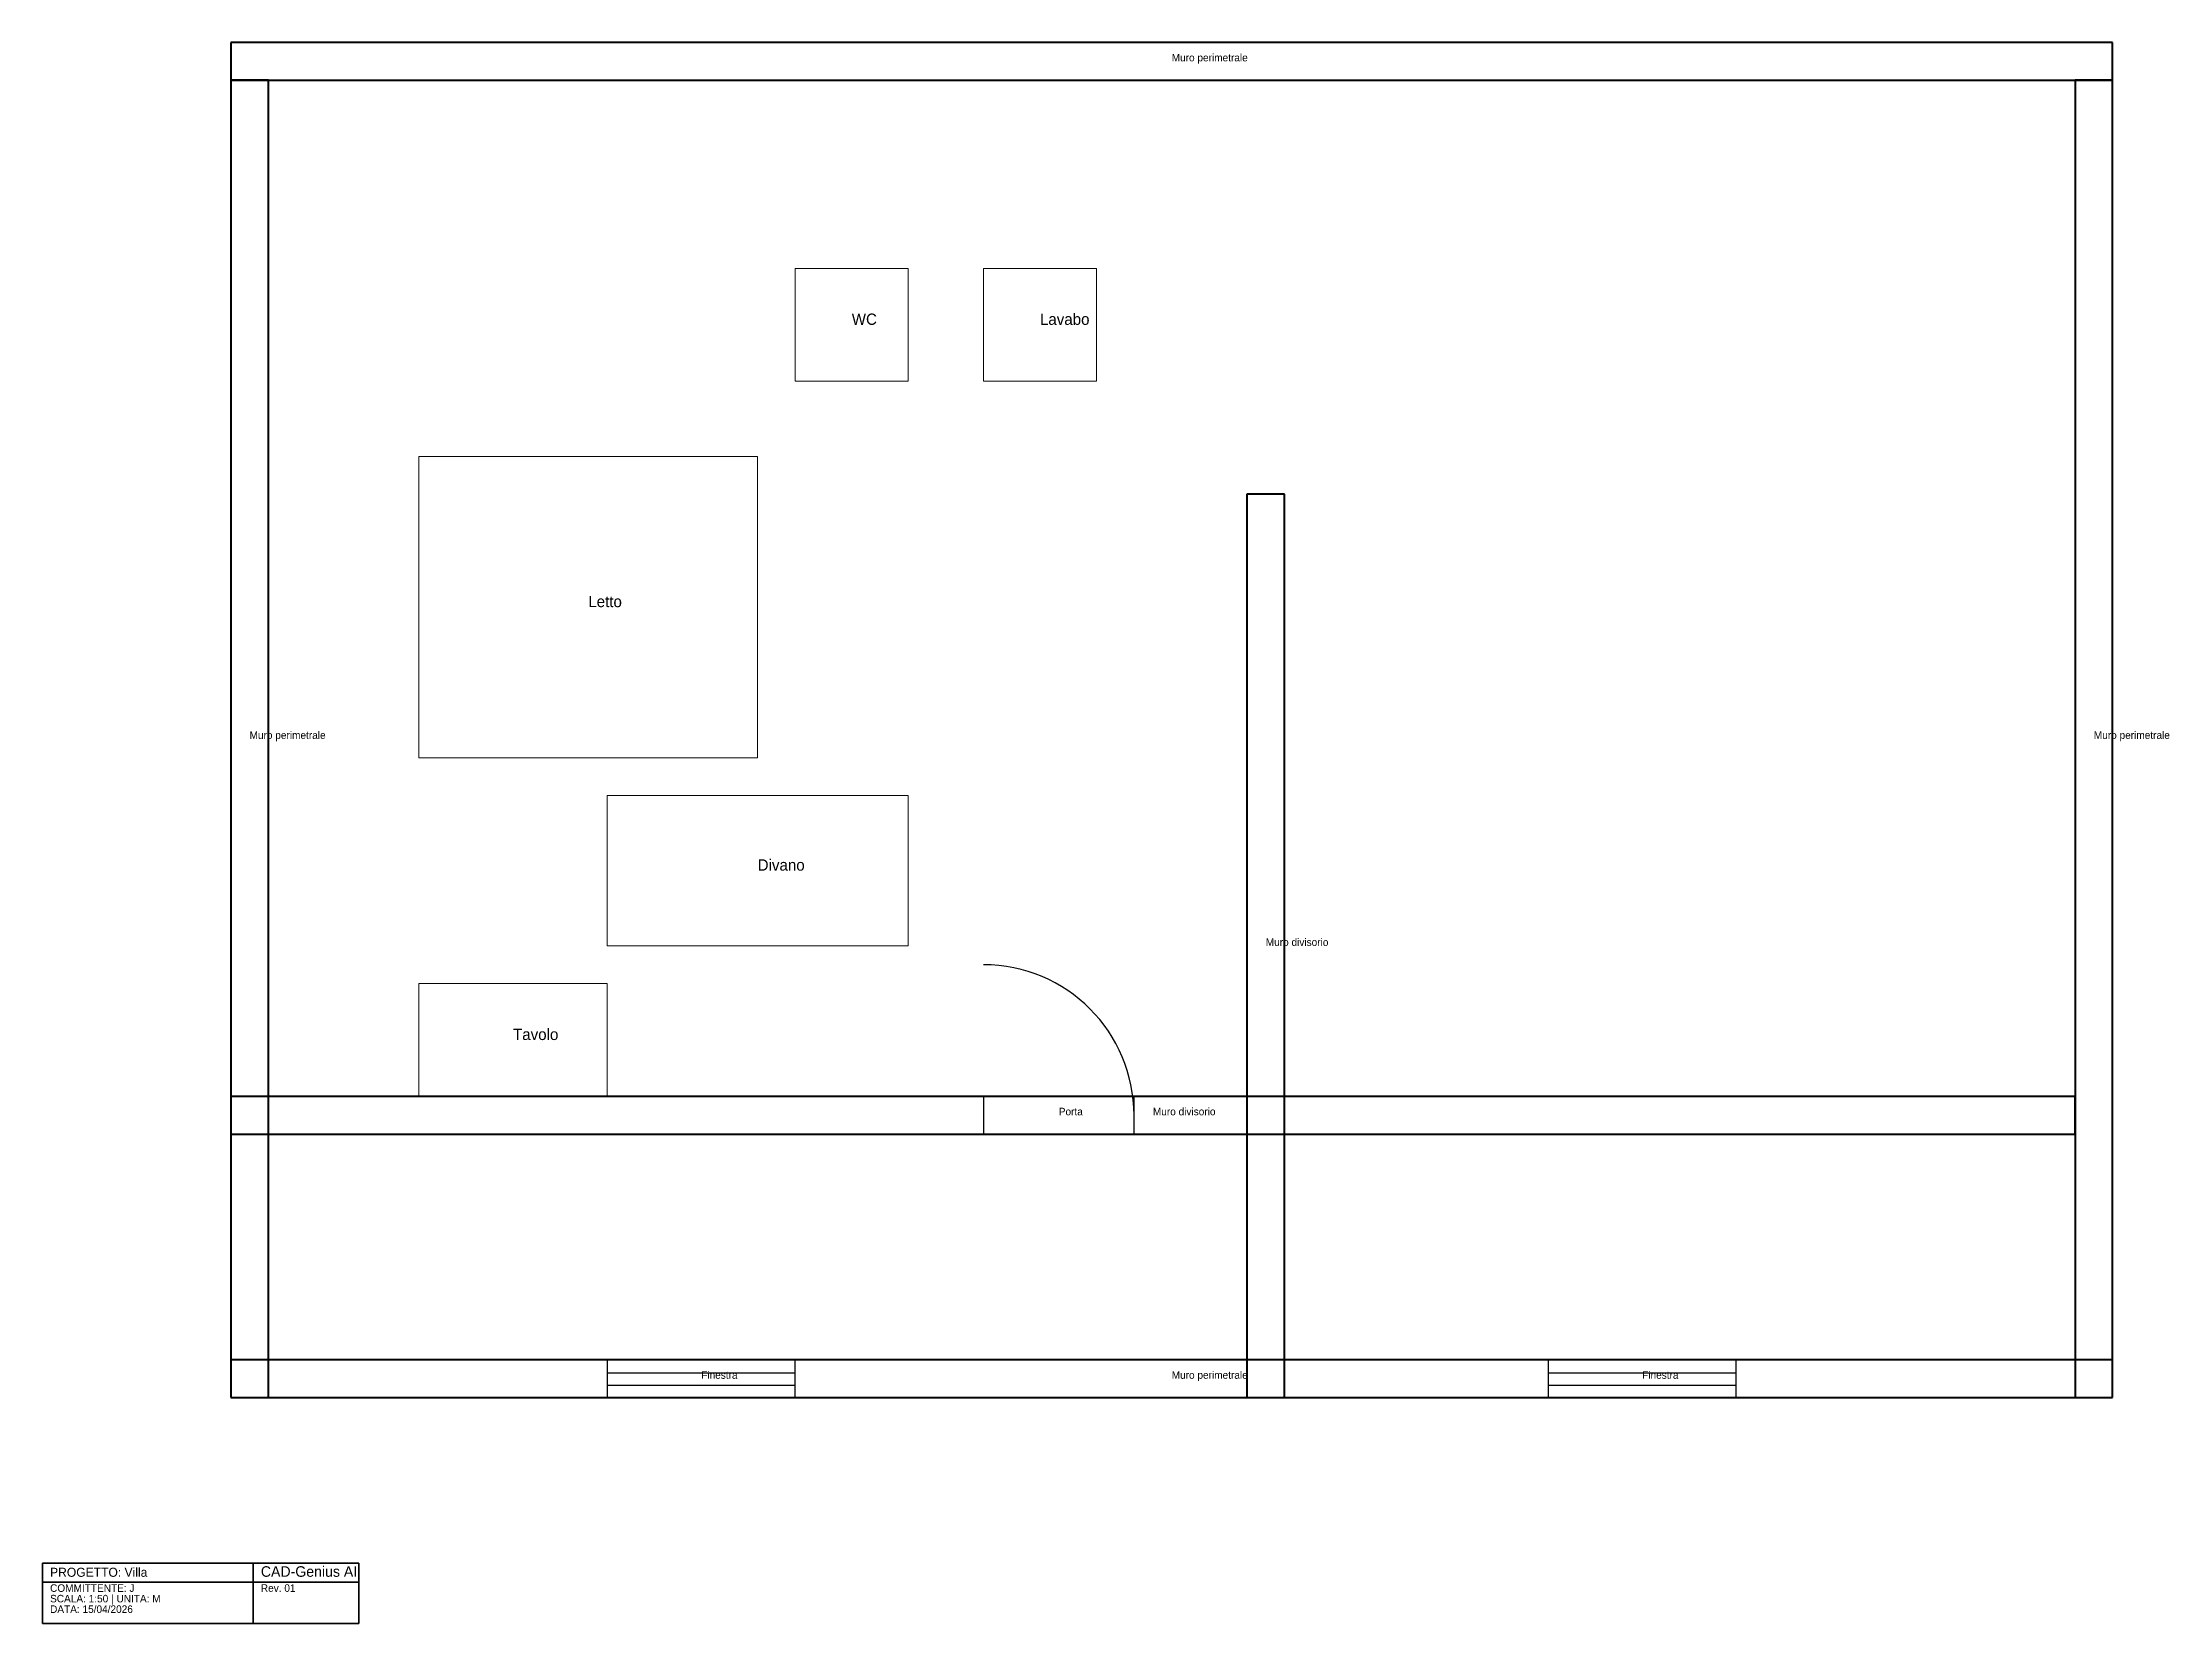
# Model space of a CAD drawing. Header units: millimetres. Extents: x 0 to 28.3, y -1.5 to 19.5.
import ezdxf

# ---------------------------------------------------------------- set-up
doc = ezdxf.new("R2010")
doc.units = ezdxf.units.MM
for name, color, linetype, lineweight in [('A-ANNO-TTLB', 7, 'CONTINUOUS', 35), ('A-AREA', 5, 'CONTINUOUS', 9), ('A-DOOR', 3, 'CONTINUOUS', 25), ('A-FURN', 8, 'CONTINUOUS', 13), ('A-WALL', 7, 'CONTINUOUS', 50), ('A-WIND', 4, 'CONTINUOUS', 25)]:
    doc.layers.add(name, color=color, linetype=linetype, lineweight=lineweight)

msp = doc.modelspace()

# ---------------------------------------------------------------- linework, layer by layer
at = {"layer": 'A-ANNO-TTLB'}
for p, q in [((4.2, -0.7), (0, -0.7)), ((0, -0.7), (0, -1.5)), ((2.8, -1.5), (2.8, -0.7)), ((4.2, -1.5), (4.2, -0.7)), ((0, -0.95), (4.2, -0.95)), ((0, -1.5), (4.2, -1.5))]:
    msp.add_line(p, q, dxfattribs=at)
at = {"layer": 'A-DOOR'}
for p, q in [((14.5, 5.5), (12.5, 5.5)), ((12.5, 5.5), (12.5, 5)), ((14.5, 5), (14.5, 5.5)), ((12.5, 5), (14.5, 5))]:
    msp.add_line(p, q, dxfattribs=at)
msp.add_arc((12.5, 5.25), 2, 0, 90, dxfattribs=at)
at = {"layer": 'A-FURN'}
for p, q in [((11.5, 16.5), (10, 16.5)), ((10, 16.5), (10, 15)), ((11.5, 15), (11.5, 16.5)), ((14, 16.5), (12.5, 16.5)), ((12.5, 16.5), (12.5, 15)), ((14, 15), (14, 16.5)), ((10, 15), (11.5, 15)), ((12.5, 15), (14, 15)), ((9.5, 14), (5, 14)), ((5, 14), (5, 10)), ((9.5, 10), (9.5, 14)), ((5, 10), (9.5, 10)), ((11.5, 9.5), (7.5, 9.5)), ((7.5, 9.5), (7.5, 7.5)), ((11.5, 7.5), (11.5, 9.5)), ((7.5, 7.5), (11.5, 7.5)), ((7.5, 7), (5, 7)), ((5, 7), (5, 5.5)), ((7.5, 5.5), (7.5, 7)), ((5, 5.5), (7.5, 5.5))]:
    msp.add_line(p, q, dxfattribs=at)
at = {"layer": 'A-WALL'}
for p, q in [((27.5, 19.5), (2.5, 19.5)), ((2.5, 19.5), (2.5, 19)), ((27.5, 19), (27.5, 19.5)), ((2.5, 19), (27.5, 19)), ((3, 19), (2.5, 19)), ((2.5, 19), (2.5, 1.5)), ((3, 1.5), (3, 19)), ((27.5, 19), (27, 19)), ((27, 19), (27, 1.5)), ((27.5, 1.5), (27.5, 19)), ((16.5, 13.5), (16, 13.5)), ((16, 13.5), (16, 1.5)), ((16.5, 1.5), (16.5, 13.5)), ((27, 5.5), (2.5, 5.5)), ((2.5, 5.5), (2.5, 5)), ((27, 5), (27, 5.5)), ((2.5, 5), (27, 5)), ((27.5, 2), (2.5, 2)), ((2.5, 2), (2.5, 1.5)), ((27.5, 1.5), (27.5, 2)), ((2.5, 1.5), (27.5, 1.5)), ((2.5, 1.5), (3, 1.5)), ((16, 1.5), (16.5, 1.5)), ((27, 1.5), (27.5, 1.5))]:
    msp.add_line(p, q, dxfattribs=at)
at = {"layer": 'A-WIND'}
for p, q in [((10, 2), (7.5, 2)), ((7.5, 2), (7.5, 1.5)), ((10, 1.5), (10, 2)), ((22.5, 2), (20, 2)), ((20, 2), (20, 1.5)), ((22.5, 1.5), (22.5, 2)), ((7.5, 1.83), (10, 1.83)), ((20, 1.83), (22.5, 1.83)), ((7.5, 1.665), (10, 1.665)), ((7.5, 1.5), (10, 1.5)), ((20, 1.665), (22.5, 1.665)), ((20, 1.5), (22.5, 1.5))]:
    msp.add_line(p, q, dxfattribs=at)

# ---------------------------------------------------------------- texts
at = {"layer": 'A-ANNO-TTLB'}
for s, height, p in [('PROGETTO: Villa', 0.12, (0.1, -0.88)), ('CAD-Genius AI', 0.14, (2.9, -0.88)), ('SCALA: 1:50 | UNITA: M', 0.1, (0.1, -1.22)), ('COMMITTENTE: J', 0.1, (0.1, -1.08)), ('Rev. 01', 0.1, (2.9, -1.08)), ('DATA: 15/04/2026', 0.1, (0.1, -1.36))]:
    msp.add_text(s, height=height, dxfattribs=at).set_placement(p)
at = {"layer": 'A-AREA'}
for s, p in [('Muro perimetrale', (15, 19.25)), ('Muro perimetrale', (2.75, 10.25)), ('Muro perimetrale', (27.25, 10.25)), ('Muro divisorio', (16.25, 7.5)), ('Porta', (13.5, 5.25)), ('Muro divisorio', (14.75, 5.25)), ('Finestra', (8.75, 1.75)), ('Muro perimetrale', (15, 1.75)), ('Finestra', (21.25, 1.75))]:
    msp.add_text(s, height=0.1, dxfattribs=at).set_placement(p)
at = {"layer": 'A-FURN'}
for s, p in [('WC', (10.75, 15.75)), ('Lavabo', (13.25, 15.75)), ('Letto', (7.25, 12)), ('Divano', (9.5, 8.5)), ('Tavolo', (6.25, 6.25))]:
    msp.add_text(s, height=0.15, dxfattribs=at).set_placement(p)

doc.saveas('drawing.dxf')
